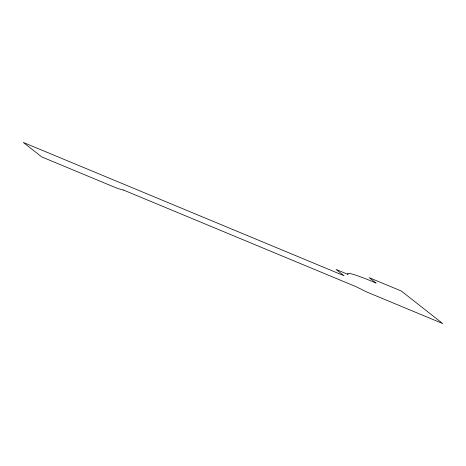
<?xml version="1.0" encoding="UTF-8"?>
<svg xmlns="http://www.w3.org/2000/svg" width="466" height="466" viewBox="0 0 466 466"><rect width="100%" height="100%" fill="white"/><g stroke="black" fill="none" stroke-linecap="round" stroke-linejoin="round"><path stroke-width="0.7" d="M123.606 190.099L117.886 188.573L41.701 156.914L23.3 142.445L344.1 275.761L336.05 269.43L348.085 274.433A36.82 3.017 24.1 0 1 376.12 283.101L369.223 277.678L401.302 291.005L442.7 323.555L366.509 291.891L356.187 286.747L123.606 190.099"/></g></svg>
